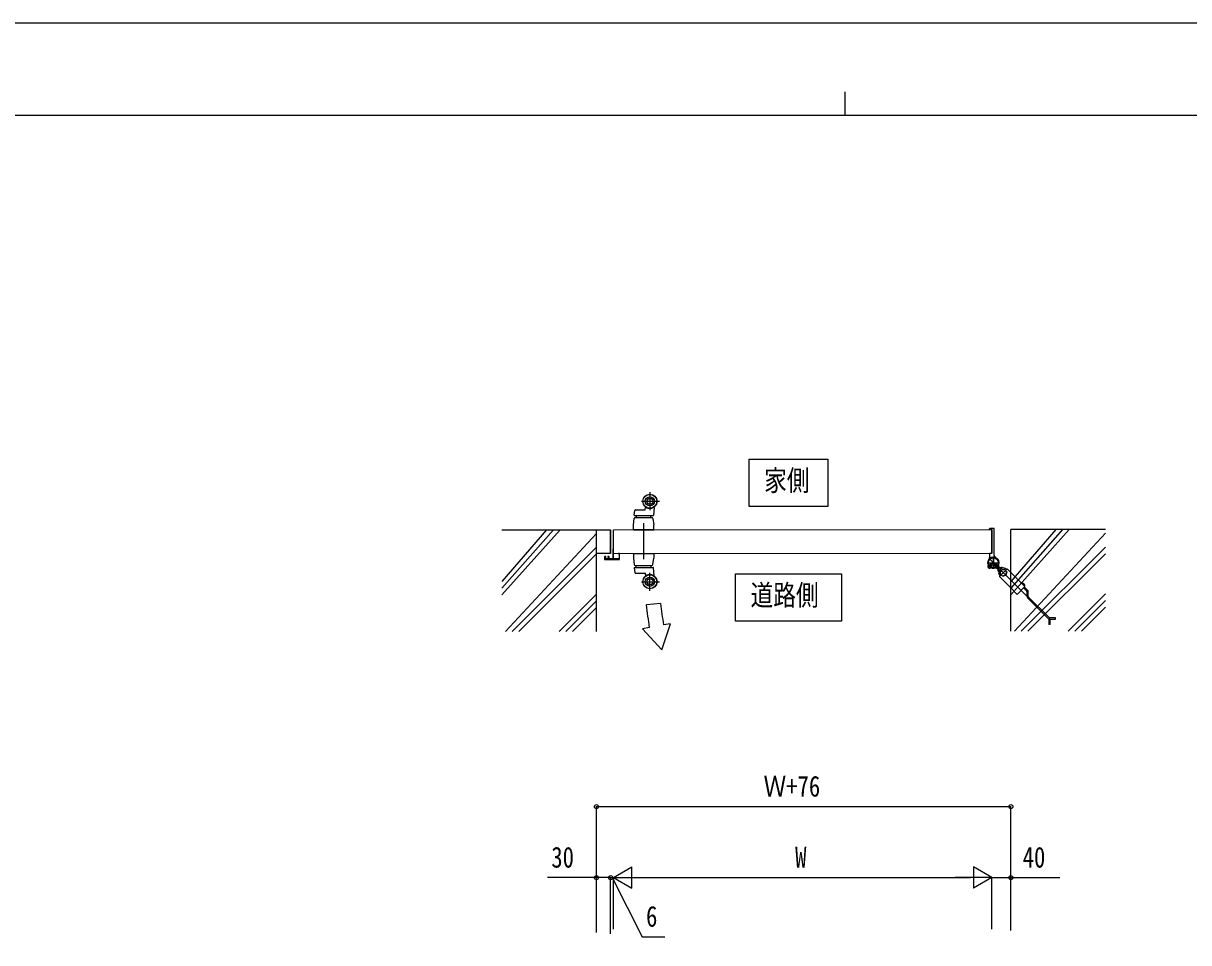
# Model space of a CAD drawing. Units: millimetres, scale not verified. Extents: x -4205 to 4205, y -2970 to 2970.
# Drawn here: x -1742 to 722, y 1027 to 2970 of the extents above; entities that cross this region are included whole.
import ezdxf
from ezdxf.enums import TextEntityAlignment as Align

# ---------------------------------------------------------------- set-up
doc = ezdxf.new("R2010")
doc.units = ezdxf.units.MM
doc.header["$LTSCALE"] = 12
for name, color, linetype in [('0-2_USER1', 3, 'Continuous'), ('0-3_YKK_A1', 4, 'Continuous'), ('0-4_YKK_D', 6, 'Continuous'), ('0-5_YKK_ZWAK', 7, 'Continuous')]:
    doc.layers.add(name, color=color, linetype=linetype)
doc.styles.add('ＭＳ ゴシック', font='')
doc.styles.get('ＭＳ ゴシック').set_extended_font_data('MS Gothic')

msp = doc.modelspace()

# ---------------------------------------------------------------- linework, layer by layer
at = {"layer": '0-2_USER1'}
for points in [[(-207.49, 1948.7), (-207.49, 2048.7), (-41.09, 2048.7), (-41.09, 1948.7)], [(-236.29, 1706.35), (-236.29, 1806.35), (-12.29, 1806.35), (-12.29, 1706.35)]]:
    msp.add_lwpolyline(points, close=True, dxfattribs=at)
at = {"layer": '0-3_YKK_A1'}
for p, q in [((-416.98, 1978.83), (-416.98, 1940.83)), ((-434.98, 1959.83), (-396.98, 1959.83)), ((-426.84, 1942.67), (-426.11, 1947.04)), ((-408.07, 1946.77), (-409.44, 1930.29)), ((-451.98, 1909.83), (-450.22, 1923.61)), ((-449.93, 1930.38), (-448.92, 1940.48)), ((-449.43, 1929.83), (-409.94, 1929.83)), ((-448.24, 1925.33), (-412.72, 1925.33)), ((-447.42, 1941.83), (-427.83, 1941.83)), ((-445.98, 1929.83), (-445.98, 1925.33)), ((-414.98, 1925.33), (-414.98, 1929.83)), ((-410.74, 1923.61), (-408.98, 1909.83)), ((-729.98, 1899.83), (-529.98, 1899.83)), ((-635.24, 1899.83), (-729.98, 1790.08)), ((-621.09, 1899.83), (-729.98, 1775.94)), ((-606.95, 1899.83), (-729.98, 1761.8)), ((-529.98, 1684.83), (-529.98, 1899.83)), ((-499.98, 1849.83), (-499.98, 1899.83)), ((-493.98, 1899.83), (306.02, 1900.08)), ((-493.98, 1849.83), (-493.98, 1899.83)), ((-451.98, 1899.83), (-451.98, 1909.83)), ((-408.98, 1899.83), (-451.98, 1899.83)), ((-451.98, 1899.83), (-408.98, 1899.83)), ((-430.48, 1913.82), (-430.48, 1837.44)), ((-408.98, 1899.83), (-408.98, 1909.83)), ((301.02, 1900.88), (301.02, 1901.58)), ((305.72, 1900.38), (301.52, 1900.38)), ((309.02, 1902.58), (302.02, 1902.58)), ((306.02, 1900.08), (306.02, 1850.08)), ((306.02, 1850.08), (306.02, 1900.08)), ((311.02, 1845.02), (311.02, 1900.58)), ((546.02, 1900.08), (346.02, 1900.08)), ((440.76, 1900.08), (346.02, 1790.33)), ((454.91, 1900.08), (346.02, 1776.19)), ((469.05, 1900.08), (346.02, 1762.05)), ((346.02, 1685.08), (346.02, 1900.08)), ((440.76, 1900.08), (346.02, 1790.33)), ((454.91, 1900.08), (346.02, 1776.19)), ((469.05, 1900.08), (346.02, 1762.05)), ((-529.98, 1891.95), (-722.1, 1684.83)), ((546.02, 1892.2), (353.9, 1685.08)), ((-529.98, 1862.81), (-707.96, 1684.83)), ((-529.98, 1848.66), (-693.81, 1684.83)), ((-493.98, 1849.83), (306.02, 1850.08)), ((-451.98, 1849.83), (-408.98, 1849.83)), ((-451.98, 1849.83), (-408.98, 1849.83)), ((-451.98, 1849.83), (-451.98, 1839.83)), ((-451.98, 1849.83), (-408.98, 1849.83)), ((-408.98, 1849.83), (-408.98, 1839.83)), ((301.02, 1849.28), (301.02, 1840.24)), ((305.72, 1849.78), (301.52, 1849.78)), ((546.02, 1863.06), (368.04, 1685.08)), ((546.02, 1848.91), (382.19, 1685.08)), ((-451.98, 1839.83), (-450.22, 1826.05)), ((-448.24, 1824.33), (-412.72, 1824.33)), ((-445.98, 1819.83), (-445.98, 1824.33)), ((-414.98, 1824.33), (-414.98, 1819.83)), ((-410.74, 1826.05), (-408.98, 1839.83)), ((296.02, 1830.08), (322.02, 1830.08)), ((296.02, 1830.08), (322.02, 1830.08)), ((297.47, 1818.53), (307.52, 1828.59)), ((300.7, 1823.66), (299.94, 1822.9)), ((303.72, 1827.6), (300.3, 1824.19)), ((304.18, 1827.14), (300.7, 1823.66)), ((315.63, 1823.47), (302.41, 1836.69)), ((306.08, 1825.24), (302.6, 1821.76)), ((303.13, 1821.36), (306.54, 1824.78)), ((306.54, 1824.78), (303.72, 1827.6)), ((309.02, 1817.08), (309.02, 1843.08)), ((309.02, 1843.08), (309.02, 1817.08)), ((320.57, 1818.53), (310.51, 1828.59)), ((314.32, 1827.6), (311.49, 1824.78)), ((311.49, 1824.78), (314.91, 1821.36)), ((311.96, 1825.24), (315.44, 1821.76)), ((313.86, 1827.14), (317.34, 1823.66)), ((317.73, 1824.19), (314.32, 1827.6)), ((320.43, 1818.67), (315.77, 1823.33)), ((317.34, 1823.66), (318.1, 1822.9)), ((321.67, 1820.26), (318.44, 1823.49)), ((-449.93, 1819.28), (-448.92, 1809.18)), ((-449.43, 1819.83), (-409.94, 1819.83)), ((-447.42, 1807.83), (-427.83, 1807.83)), ((-426.84, 1806.99), (-426.11, 1802.62)), ((-416.98, 1770.83), (-416.98, 1808.83)), ((-408.07, 1802.89), (-409.44, 1819.37)), ((302.6, 1821.76), (301.84, 1821)), ((317.15, 1817.71), (314.75, 1820.11)), ((315.44, 1821.76), (316.2, 1821)), ((318.84, 1817.43), (315.61, 1820.66)), ((317.86, 1818.41), (317.15, 1817.71)), ((318.84, 1817.43), (318.84, 1813.84)), ((320.84, 1813.84), (320.84, 1817.68)), ((325.26, 1818.26), (321.42, 1818.26)), ((321.67, 1820.26), (325.26, 1820.26)), ((322.03, 1800.66), (323.16, 1801.8)), ((322.98, 1806.92), (324.93, 1814.17)), ((328.29, 1801.62), (322.98, 1806.92)), ((336.95, 1815.58), (323.52, 1802.15)), ((323.52, 1815.58), (386.11, 1752.99)), ((324.93, 1814.17), (332.18, 1816.12)), ((335.54, 1803.56), (328.29, 1801.62)), ((332.18, 1816.12), (337.48, 1810.81)), ((337.48, 1810.81), (335.54, 1803.56)), ((337.3, 1815.94), (338.44, 1817.07)), ((-434.98, 1789.83), (-396.98, 1789.83)), ((369.9, 1785.6), (370.36, 1785.87)), ((370.96, 1784.54), (369.9, 1785.6)), ((370.96, 1784.54), (373.79, 1781.71)), ((372.44, 1786.02), (371.81, 1784.19)), ((371.81, 1784.19), (372.19, 1782.94)), ((373.44, 1782.56), (372.19, 1782.94)), ((379.64, 1769.93), (372.94, 1776.62)), ((375.27, 1783.19), (373.44, 1782.56)), ((373.79, 1781.71), (374.85, 1780.65)), ((381.65, 1771.59), (374.78, 1778.46)), ((374.85, 1780.65), (375.12, 1781.11)), ((-529.98, 1763.81), (-608.96, 1684.83)), ((-529.98, 1749.67), (-594.82, 1684.83)), ((380.23, 1758.69), (380.23, 1768.51)), ((425.02, 1712.25), (381.4, 1755.86)), ((382.83, 1758.94), (382.83, 1768.76)), ((426.68, 1714.26), (383.41, 1757.53)), ((546.02, 1764.06), (467.04, 1685.08)), ((546.02, 1749.92), (481.18, 1685.08)), ((-529.98, 1735.53), (-580.68, 1684.83)), ((-394.41, 1744.01), (-424.24, 1740.83)), ((546.02, 1735.78), (495.32, 1685.08)), ((-392.07, 1646.09), (-373.2, 1701.03)), ((-373.2, 1701.03), (-387.98, 1698.43)), ((426.19, 1711.43), (426.19, 1699.53)), ((427.84, 1711.07), (440.33, 1711.07)), ((440.33, 1713.67), (428.09, 1713.67)), ((428.79, 1699.53), (428.79, 1711.07)), ((440.33, 1711.07), (440.33, 1713.67)), ((-417.95, 1693.14), (-432.29, 1690.61)), ((-392.07, 1646.09), (-432.29, 1690.61)), ((428.79, 1699.53), (426.19, 1699.53))]:
    msp.add_line(p, q, dxfattribs=at)
at = {"layer": '0-3_YKK_A1', "color": 7}
for p, q in [((-495.48, 1858.08), (-495.48, 1839.08)), ((-493.98, 1859.08), (-494.48, 1859.08)), ((-493.98, 1859.08), (-494.48, 1859.08)), ((-493.98, 1839.08), (-493.98, 1857.28)), ((-483.18, 1849.28), (-483.18, 1848.88)), ((-483.18, 1849.28), (-483.18, 1848.88)), ((-481.28, 1849.58), (-482.88, 1849.58)), ((-481.28, 1849.58), (-482.88, 1849.58)), ((-482.88, 1848.58), (-482.48, 1848.58)), ((-482.88, 1848.58), (-482.48, 1848.58)), ((-482.18, 1848.28), (-482.18, 1838.38)), ((-480.98, 1837.58), (-480.98, 1849.28)), ((-512.98, 1841.88), (-512.98, 1837.58)), ((-510.28, 1842.88), (-511.98, 1842.88)), ((-511.98, 1836.58), (-481.98, 1836.58)), ((-511.78, 1838.38), (-511.78, 1841.37)), ((-504.48, 1838.08), (-511.48, 1838.08)), ((-511.4, 1841.66), (-510.36, 1841.38)), ((-509.98, 1841.67), (-509.98, 1842.58)), ((-505.98, 1842.58), (-505.98, 1841.67)), ((-503.98, 1842.88), (-505.68, 1842.88)), ((-505.6, 1841.38), (-504.56, 1841.66)), ((-504.18, 1841.37), (-504.18, 1838.38)), ((-502.98, 1838.38), (-502.98, 1841.88)), ((-496.48, 1838.08), (-502.68, 1838.08)), ((-482.48, 1838.08), (-492.98, 1838.08))]:
    msp.add_line(p, q, dxfattribs=at)
at = {"layer": '0-3_YKK_A1'}
for points in [[(-529.98, 1899.83), (-499.98, 1899.83), (-499.98, 1849.83), (-529.98, 1849.83)], [(299.47, 1823.36), (298.41, 1824.42), (297.68, 1823.16)], [(300.3, 1824.19), (299.47, 1823.36), (302.3, 1820.53), (303.13, 1821.36)], [(314.91, 1821.36), (315.74, 1820.53), (318.57, 1823.36), (317.73, 1824.19)], [(318.57, 1823.36), (319.63, 1824.42), (320.35, 1823.16)], [(320.69, 1821.24), (321.39, 1821.95), (318.99, 1824.35)], [(297.74, 1821.77), (299.79, 1822.48), (301.03, 1822.09)], [(300.71, 1818.8), (301.42, 1820.85), (301.03, 1822.09)], [(302.3, 1820.53), (303.36, 1819.47), (302.1, 1818.75)], [(315.74, 1820.53), (314.68, 1819.47), (315.94, 1818.75)], [(317.33, 1818.8), (316.62, 1820.85), (317, 1822.09)], [(320.3, 1821.77), (318.25, 1822.48), (317, 1822.09)], [(359.51, 1763.19), (346.02, 1776.67), (322.03, 1800.66)], [(338.44, 1817.07), (346.02, 1809.48), (375.91, 1779.59), (359.51, 1763.19)]]:
    msp.add_lwpolyline(points, dxfattribs=at)
for centre, radius in [((-416.98, 1959.83), 15), ((-416.98, 1959.83), 14.7), ((-416.98, 1959.83), 9.75), ((-416.98, 1959.83), 6.6), ((309.02, 1830.08), 11.5), ((309.02, 1830.08), 11.5), ((309.02, 1830.08), 10.35), ((309.02, 1830.08), 10.35), ((-416.98, 1789.83), 15), ((-416.98, 1789.83), 14.7), ((-416.98, 1789.83), 9.75), ((-416.98, 1789.83), 6.6)]:
    msp.add_circle(centre, radius, dxfattribs=at)
for centre, radius, start, end in [((-425.62, 1946.96), 0.5, 56.13103, 170.53768), ((-416.98, 1959.83), 15, 236.13103, 270), ((-416.98, 1959.83), 15, 236.13103, 302.87466), ((-408.57, 1946.81), 0.5, 355.23636, 122.87466), ((-448.24, 1923.33), 2, 90, 172), ((-449.43, 1930.33), 0.5, 174.28941, 270), ((-447.42, 1940.33), 1.5, 90, 174.28941), ((-427.83, 1942.83), 1, 270, 350.53768), ((-412.72, 1923.33), 2, 8, 90), ((-409.94, 1930.33), 0.5, 270, 355.23636), ((302.02, 1901.58), 1, 90, 180), ((301.52, 1900.88), 0.5, 180, 270), ((305.72, 1900.08), 0.3, 0, 90), ((309.02, 1900.58), 2, 0, 90), ((301.52, 1849.28), 0.5, 90, 180), ((305.72, 1850.08), 0.3, 270, 0), ((-448.24, 1826.33), 2, 188, 270), ((-412.72, 1826.33), 2, 270, 352), ((298.81, 1822.51), 1.3, 150, 210.9647), ((309.02, 1830.08), 11.5, 295.10278, 218.01228), ((309.02, 1830.08), 11.5, 205.10278, 128.01228), ((296.02, 1840.24), 5, 321.98772, 0), ((296.02, 1819.92), 5, 360, 38.01228), ((316.02, 1845.02), 5, 180.00002, 244.89722), ((319.23, 1822.51), 1.3, 329.0353, 30), ((-449.43, 1819.33), 0.5, 90, 185.71059), ((-447.42, 1809.33), 1.5, 185.71059, 270), ((-427.83, 1806.83), 1, 9.46232, 90), ((-425.62, 1802.7), 0.5, 189.46232, 303.86897), ((-416.98, 1789.83), 15, 90, 123.86897), ((-416.98, 1789.83), 15, 57.12534, 123.86897), ((-409.94, 1819.33), 0.5, 4.76364, 90), ((-408.57, 1802.85), 0.5, 237.12534, 4.76364), ((305.41, 1826.47), 9, 210.9647, 239.0353), ((301.45, 1819.87), 1.3, 239.0353, 300), ((316.59, 1819.87), 1.3, 240, 300.9647), ((312.63, 1826.47), 9, 300.9647, 329.0353), ((323.84, 1813.84), 5, 180, 225.40999), ((330.23, 1808.87), 10, 45, 225), ((321.42, 1819.66), 1.4, 225, 270), ((319.44, 1817.68), 1.4, 0, 45), ((323.84, 1813.84), 3, 180, 200.54093), ((330.23, 1808.87), 6.5, 95.45646, 264.54354), ((325.26, 1815.26), 5, 44.59001, 90), ((325.26, 1815.26), 3, 69.45907, 90), ((330.23, 1808.87), 6.5, 264.54354, 95.45646), ((371.51, 1783.88), 2.3, 81.88409, 120), ((371.24, 1782), 4.2, 8.11591, 81.88409), ((373.13, 1782.26), 2.3, 330, 8.11591), ((378.23, 1768.51), 2, 0, 45), ((384.23, 1758.69), 4, 180, 225), ((378.83, 1768.76), 4, 0, 45), ((384.83, 1758.94), 2, 180, 225), ((-8419.04, 661.25), 8067.36, 7.34884, 7.69047), ((275.08, 1815.33), 673.28, 186.08068, 189.99886), ((427.84, 1715.07), 4, 225, 270), ((428.09, 1715.67), 2, 225, 270)]:
    msp.add_arc(centre, radius, start, end, dxfattribs=at)
at = {"layer": '0-3_YKK_A1', "color": 7}
for centre, radius, start, end in [((-494.48, 1858.08), 1, 90, 180), ((-494.48, 1858.08), 1, 90, 180), ((-482.88, 1849.28), 0.3, 90, 180), ((-482.88, 1849.28), 0.3, 90, 180), ((-482.88, 1848.88), 0.3, 180, 270), ((-482.88, 1848.88), 0.3, 180, 270), ((-482.48, 1848.28), 0.3, 0, 90), ((-482.48, 1848.28), 0.3, 0, 90), ((-481.28, 1849.28), 0.3, 0, 90), ((-481.28, 1849.28), 0.3, 0, 90), ((-511.98, 1841.88), 1, 90, 180), ((-511.98, 1837.58), 1, 180, 270), ((-511.48, 1841.37), 0.3, 75, 180), ((-511.48, 1838.38), 0.3, 180, 270), ((-510.28, 1841.67), 0.3, 255, 0), ((-510.28, 1842.58), 0.3, 360, 90), ((-505.68, 1842.58), 0.3, 90, 180), ((-505.68, 1841.67), 0.3, 180, 285), ((-504.48, 1841.37), 0.3, 0, 105), ((-504.48, 1838.38), 0.3, 270, 0), ((-503.98, 1841.88), 1, 0, 90), ((-502.68, 1838.38), 0.3, 180, 270), ((-496.48, 1839.08), 1, 270, 0), ((-492.98, 1839.08), 1, 180, 270), ((-482.48, 1838.38), 0.3, 270, 0), ((-481.98, 1837.58), 1, 270, 0)]:
    msp.add_arc(centre, radius, start, end, dxfattribs=at)
at = {"layer": '0-4_YKK_D'}
for p, q in [((-529.98, 1048.5), (-529.98, 1315.5)), ((-529.98, 1314.5), (346.02, 1314.5)), ((346.02, 1052.86), (346.02, 1315.5)), ((-493.98, 1164.5), (-455.01, 1187)), ((-455.01, 1142), (-455.01, 1187)), ((306.02, 1164.5), (267.05, 1187)), ((267.05, 1187), (267.05, 1142)), ((-529.98, 1048.5), (-529.98, 1165.5)), ((-499.98, 1164.5), (-516.98, 1164.5)), ((-499.98, 1045.5), (-499.98, 1165.5)), ((-499.98, 1050.5), (-499.98, 1165.5)), ((-499.98, 1164.5), (-493.98, 1164.5)), ((-499.98, 1164.5), (-493.98, 1164.5)), ((-493.98, 1055.5), (-493.98, 1165.5)), ((-493.98, 1060.5), (-493.98, 1165.5)), ((-493.98, 1164.5), (-476.98, 1164.5)), ((-493.98, 1164.5), (-455.01, 1142)), ((-493.98, 1164.5), (-416.04, 1164.5)), ((-448.98, 1164.5), (261.02, 1164.5)), ((306.02, 1164.5), (228.08, 1164.5)), ((306.02, 1164.5), (267.05, 1142)), ((306.02, 1055.5), (306.02, 1165.5)), ((306.02, 1055.5), (306.02, 1165.5)), ((346.02, 1052.86), (346.02, 1165.5))]:
    msp.add_line(p, q, dxfattribs=at)
for points in [[(-499.98, 1164.5), (-529.98, 1164.5), (-633.38, 1164.5)], [(-496.98, 1164.5), (-433.11, 1039.5), (-385.11, 1039.5)], [(306.02, 1164.5), (346.02, 1164.5), (449.42, 1164.5)]]:
    msp.add_lwpolyline(points, dxfattribs=at)
for centre in [(-529.98, 1314.5), (346.02, 1314.5), (-529.98, 1164.5), (-499.98, 1164.5), (-499.98, 1164.5), (346.02, 1164.5)]:
    msp.add_circle(centre, 4.25, dxfattribs=at)
at = {"layer": '0-5_YKK_ZWAK'}
for p, q in [((-4.98, 2825), (-4.98, 2775)), ((3895.02, 2775), (-3904.98, 2775))]:
    msp.add_line(p, q, dxfattribs=at)
msp.add_lwpolyline([(-4205, -2970), (4205, -2970), (4205, 2970), (-4205, 2970)], close=True, dxfattribs=at)

# ---------------------------------------------------------------- texts
at = {"layer": '0-2_USER1', "style": 'ＭＳ ゴシック', "width": 0.8}
for s, p in [('家側', (-175.49, 1968.7)), ('道路側', (-204.29, 1726.35))]:
    msp.add_text(s, height=43.99, dxfattribs=at).set_placement(p, align=Align.BOTTOM_LEFT)
at = {"layer": '0-4_YKK_D', "style": 'ＭＳ ゴシック', "width": 0.8}
for s, p in [('Ｗ+76', (-176.78, 1322.5)), ('30', (-625.38, 1172.5)), ('W', (-109.98, 1172.5)), ('40', (371.02, 1172.5)), ('6', (-425.11, 1047.5))]:
    msp.add_text(s, height=43.99, dxfattribs=at).set_placement(p, align=Align.BOTTOM_LEFT)

doc.saveas('drawing.dxf')
